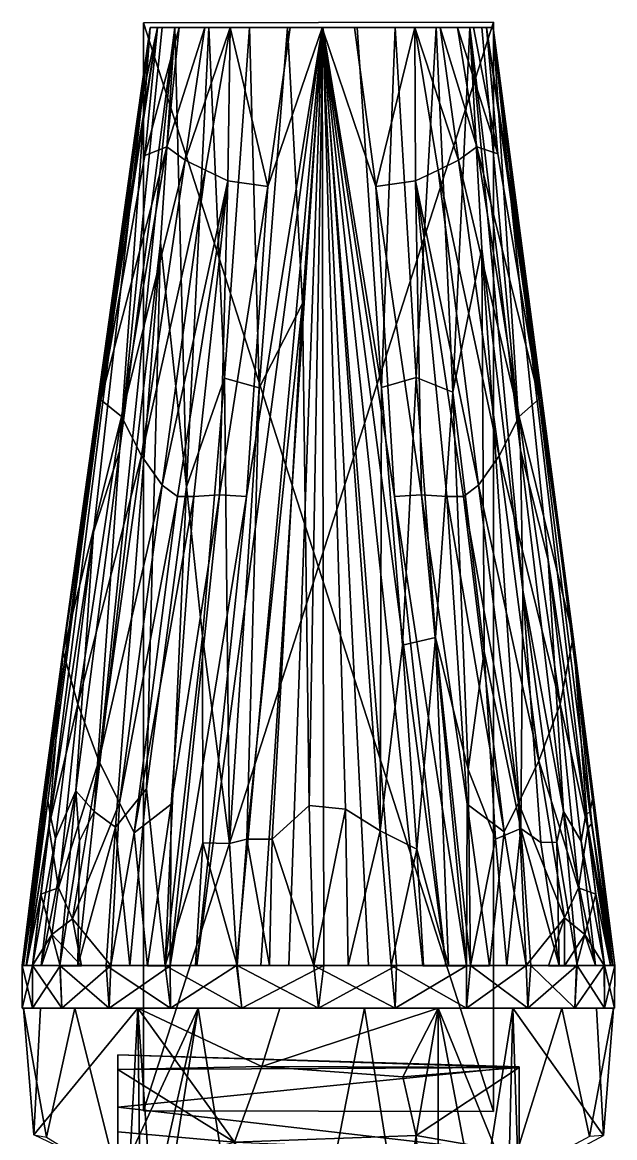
# Model space of a CAD drawing. Header units: metres. Extents: x -0.08 to 0.08, y -0.21 to 0.21.
# Drawn here: x -0.0139 to 0.014, y 0.1577 to 0.2102 of the extents above; entities that cross this region are included whole.
import ezdxf

# ---------------------------------------------------------------- set-up
doc = ezdxf.new("R2010")
doc.units = ezdxf.units.M
for name, color, linetype in [('SAX_BLACK', 2, 'CONTINUOUS'), ('SAX_SILVER', 5, 'CONTINUOUS'), ('SAX_WOOD', 6, 'CONTINUOUS')]:
    doc.layers.add(name, color=color, linetype=linetype)

msp = doc.modelspace()

# ---------------------------------------------------------------- linework, layer by layer
at = {"layer": 'SAX_BLACK', "color": 2}
for points in [[(-0.013894, 0.165821, 0.379211), (-0.007926, 0.20995, 0.375316), (-0.012749, 0.173581, 0.377973)], [(-0.013139, 0.172479, 0.380077), (-0.007926, 0.20995, 0.375316), (-0.013894, 0.165821, 0.379211)], [(-0.008561, 0.205423, 0.376006), (-0.007926, 0.20995, 0.375316), (-0.013139, 0.172479, 0.380077)], [(-0.012749, 0.173581, 0.377973), (-0.007926, 0.20995, 0.375316), (-0.012624, 0.172854, 0.377059)], [(-0.012624, 0.172854, 0.377059), (-0.007926, 0.20995, 0.375316), (-0.010591, 0.186217, 0.375533)], [(-0.010591, 0.186217, 0.375533), (-0.007926, 0.20995, 0.375316), (-0.009368, 0.190031, 0.374191)], [(-0.007437, 0.199827, 0.37324), (-0.010556, 0.173072, 0.372794), (-0.006756, 0.20995, 0.373968)], [(-0.010556, 0.173072, 0.372794), (-0.009368, 0.190031, 0.374191), (-0.006756, 0.20995, 0.373968)], [(-0.007586, 0.20995, 0.375565), (-0.00999, 0.194963, 0.377858), (-0.010239, 0.192433, 0.37861)], [(-0.010239, 0.192433, 0.37861), (-0.008173, 0.203939, 0.376791), (-0.007586, 0.20995, 0.375565)], [(-0.00999, 0.194963, 0.377858), (-0.007586, 0.20995, 0.375565), (-0.008561, 0.205423, 0.376006)], [(-0.007357, 0.20995, 0.374542), (-0.006756, 0.20995, 0.373968), (-0.009368, 0.190031, 0.374191)], [(-0.007926, 0.20995, 0.375316), (-0.007357, 0.20995, 0.374542), (-0.009368, 0.190031, 0.374191)], [(-0.007586, 0.20995, 0.375565), (-0.007926, 0.20995, 0.375316), (-0.008561, 0.205423, 0.376006)], [(-0.008173, 0.203939, 0.376791), (-0.007145, 0.204338, 0.377348), (-0.006563, 0.20995, 0.376143)], [(-0.008173, 0.203939, 0.376791), (-0.006563, 0.20995, 0.376143), (-0.007586, 0.20995, 0.375565)], [(-0.007357, 0.20995, 0.374542), (-0.007926, 0.20995, 0.375316), (-0.006563, 0.20995, 0.376143)], [(-0.007926, 0.20995, 0.375316), (-0.007586, 0.20995, 0.375565), (-0.006563, 0.20995, 0.376143)], [(-0.00622, 0.188341, 0.371065), (-0.007437, 0.199827, 0.37324), (-0.006756, 0.20995, 0.373968)], [(-0.006756, 0.20995, 0.373968), (-0.007357, 0.20995, 0.374542), (-0.006563, 0.20995, 0.376143)], [(-0.007145, 0.204338, 0.377348), (-0.006279, 0.203714, 0.378048), (-0.005343, 0.20995, 0.376486)], [(-0.005343, 0.20995, 0.376486), (-0.006563, 0.20995, 0.376143), (-0.007145, 0.204338, 0.377348)], [(-0.006563, 0.20995, 0.376143), (-0.005168, 0.20995, 0.373186), (-0.006756, 0.20995, 0.373968)], [(-0.005168, 0.20995, 0.373186), (-0.00622, 0.188341, 0.371065), (-0.006756, 0.20995, 0.373968)], [(-0.004161, 0.20995, 0.376758), (-0.006563, 0.20995, 0.376143), (-0.005343, 0.20995, 0.376486)], [(-0.005168, 0.20995, 0.373186), (-0.006563, 0.20995, 0.376143), (-0.004161, 0.20995, 0.376758)], [(-0.006279, 0.203714, 0.378048), (-0.005325, 0.203241, 0.378655), (-0.004161, 0.20995, 0.376758)], [(-0.004161, 0.20995, 0.376758), (-0.005343, 0.20995, 0.376486), (-0.006279, 0.203714, 0.378048)], [(-0.004425, 0.193453, 0.370916), (-0.00622, 0.188341, 0.371065), (-0.005168, 0.20995, 0.373186)], [(-0.005725, 0.16582, 0.393251), (0.000174, 0.209944, 0.377139), (-0.003394, 0.187885, 0.384871)], [(-0.005725, 0.16582, 0.393251), (-0.003859, 0.165823, 0.393935), (0.000174, 0.209944, 0.377139)], [(-0.004161, 0.20995, 0.376758), (-0.005325, 0.203241, 0.378655), (-0.004261, 0.202738, 0.379144)], [(-0.001328, 0.20995, 0.377097), (-0.005168, 0.20995, 0.373186), (-0.004161, 0.20995, 0.376758)], [(0.001698, 0.20995, 0.377097), (-0.005168, 0.20995, 0.373186), (-0.001328, 0.20995, 0.377097)], [(-0.005168, 0.20995, 0.373186), (-0.001454, 0.20995, 0.372233), (-0.003246, 0.20995, 0.372564)], [(-0.005168, 0.20995, 0.373186), (0.000201, 0.209949, 0.372134), (-0.001454, 0.20995, 0.372233)], [(-0.003246, 0.20995, 0.372564), (-0.004425, 0.193453, 0.370916), (-0.005168, 0.20995, 0.373186)], [(0.000201, 0.209949, 0.372134), (-0.005168, 0.20995, 0.373186), (0.001824, 0.20995, 0.372233)], [(0.001698, 0.20995, 0.377097), (0.001824, 0.20995, 0.372233), (-0.005168, 0.20995, 0.373186)], [(-0.002794, 0.192999, 0.370388), (-0.004425, 0.193453, 0.370916), (-0.003246, 0.20995, 0.372564)], [(-0.004161, 0.20995, 0.376758), (-0.004261, 0.202738, 0.379144), (-0.002387, 0.202481, 0.379601)], [(-0.002387, 0.202481, 0.379601), (-0.001328, 0.20995, 0.377097), (-0.004161, 0.20995, 0.376758)], [(0.000174, 0.209944, 0.377139), (-0.003859, 0.165823, 0.393935), (-0.00272, 0.16582, 0.394204)], [(-0.003394, 0.187885, 0.384871), (0.000174, 0.209944, 0.377139), (-0.002387, 0.202481, 0.379601)], [(-0.003246, 0.20995, 0.372564), (-0.001454, 0.20995, 0.372233), (-0.002794, 0.192999, 0.370388)], [(-0.00075, 0.196978, 0.370543), (-0.002794, 0.192999, 0.370388), (-0.001454, 0.20995, 0.372233)], [(-0.001391, 0.16582, 0.39441), (0.000174, 0.209944, 0.377139), (-0.00272, 0.16582, 0.394204)], [(-0.001328, 0.20995, 0.377097), (-0.002387, 0.202481, 0.379601), (0.000174, 0.209944, 0.377139)], [(-0.001454, 0.20995, 0.372233), (0.000201, 0.209949, 0.372134), (-0.00075, 0.196978, 0.370543)], [(0.00025, 0.165821, 0.394484), (0.000174, 0.209944, 0.377139), (-0.001391, 0.16582, 0.39441)], [(0.000174, 0.209944, 0.377139), (0.001698, 0.20995, 0.377097), (-0.001328, 0.20995, 0.377097)], [(-0.000441, 0.173362, 0.367456), (-0.00075, 0.196978, 0.370543), (0.000201, 0.209949, 0.372134)], [(0.001272, 0.173176, 0.36749), (-0.000441, 0.173362, 0.367456), (0.000201, 0.209949, 0.372134)], [(0.000174, 0.209944, 0.377139), (0.002695, 0.20248, 0.379601), (0.001698, 0.20995, 0.377097)], [(0.002351, 0.16582, 0.39428), (0.003669, 0.16582, 0.393985), (0.000174, 0.209944, 0.377139)], [(0.00025, 0.165821, 0.394484), (0.002351, 0.16582, 0.39428), (0.000174, 0.209944, 0.377139)], [(0.004914, 0.165818, 0.39358), (0.000174, 0.209944, 0.377139), (0.003669, 0.16582, 0.393985)], [(0.004914, 0.165818, 0.39358), (0.006006, 0.165819, 0.393111), (0.000174, 0.209944, 0.377139)], [(0.006006, 0.165819, 0.393111), (0.003579, 0.187885, 0.384871), (0.000174, 0.209944, 0.377139)], [(0.000174, 0.209944, 0.377139), (0.003579, 0.187885, 0.384871), (0.002695, 0.20248, 0.379601)], [(0.001824, 0.20995, 0.372233), (0.002972, 0.193015, 0.37039), (0.000201, 0.209949, 0.372134)], [(0.002911, 0.172157, 0.367633), (0.001272, 0.173176, 0.36749), (0.000201, 0.209949, 0.372134)], [(0.002911, 0.172157, 0.367633), (0.000201, 0.209949, 0.372134), (0.002972, 0.193015, 0.37039)], [(0.001824, 0.20995, 0.372233), (0.001698, 0.20995, 0.377097), (0.004538, 0.20995, 0.376757)], [(0.001698, 0.20995, 0.377097), (0.002695, 0.20248, 0.379601), (0.004538, 0.20995, 0.376757)], [(0.002972, 0.193015, 0.37039), (0.001824, 0.20995, 0.372233), (0.003613, 0.20995, 0.372564)], [(0.004538, 0.20995, 0.376757), (0.003613, 0.20995, 0.372564), (0.001824, 0.20995, 0.372233)], [(0.002695, 0.20248, 0.379601), (0.004571, 0.202747, 0.379141), (0.004538, 0.20995, 0.376757)], [(0.003613, 0.20995, 0.372564), (0.004606, 0.193486, 0.370919), (0.002972, 0.193015, 0.37039)], [(0.003613, 0.20995, 0.372564), (0.004538, 0.20995, 0.376757), (0.005724, 0.20995, 0.376486)], [(0.004606, 0.193486, 0.370919), (0.003613, 0.20995, 0.372564), (0.00555, 0.20995, 0.373188)], [(0.003613, 0.20995, 0.372564), (0.007122, 0.20995, 0.373962), (0.00555, 0.20995, 0.373188)], [(0.003613, 0.20995, 0.372564), (0.005724, 0.20995, 0.376486), (0.007122, 0.20995, 0.373962)], [(0.004571, 0.202747, 0.379141), (0.005641, 0.203241, 0.378655), (0.004538, 0.20995, 0.376757)], [(0.006599, 0.203714, 0.378048), (0.005724, 0.20995, 0.376486), (0.004538, 0.20995, 0.376757)], [(0.005641, 0.203241, 0.378655), (0.006599, 0.203714, 0.378048), (0.004538, 0.20995, 0.376757)], [(0.00555, 0.20995, 0.373188), (0.006334, 0.192793, 0.371584), (0.004606, 0.193486, 0.370919)], [(0.006334, 0.192793, 0.371584), (0.00555, 0.20995, 0.373188), (0.007122, 0.20995, 0.373962)], [(0.007465, 0.204338, 0.377348), (0.006547, 0.20995, 0.376262), (0.005724, 0.20995, 0.376486)], [(0.006599, 0.203714, 0.378048), (0.007465, 0.204338, 0.377348), (0.005724, 0.20995, 0.376486)], [(0.007122, 0.20995, 0.373962), (0.005724, 0.20995, 0.376486), (0.007912, 0.20995, 0.375565)], [(0.0073, 0.20995, 0.37598), (0.007912, 0.20995, 0.375565), (0.005724, 0.20995, 0.376486)], [(0.005724, 0.20995, 0.376486), (0.006547, 0.20995, 0.376262), (0.0073, 0.20995, 0.37598)], [(0.007122, 0.20995, 0.373962), (0.007698, 0.199562, 0.373213), (0.006334, 0.192793, 0.371584)], [(0.008453, 0.204008, 0.376782), (0.0073, 0.20995, 0.37598), (0.006547, 0.20995, 0.376262)], [(0.007465, 0.204338, 0.377348), (0.008453, 0.204008, 0.376782), (0.006547, 0.20995, 0.376262)], [(0.007699, 0.20995, 0.374538), (0.007122, 0.20995, 0.373962), (0.007912, 0.20995, 0.375565)], [(0.00952, 0.190075, 0.374208), (0.009616, 0.183487, 0.373221), (0.007122, 0.20995, 0.373962)], [(0.009616, 0.183487, 0.373221), (0.007698, 0.199562, 0.373213), (0.007122, 0.20995, 0.373962)], [(0.00952, 0.190075, 0.374208), (0.007122, 0.20995, 0.373962), (0.007699, 0.20995, 0.374538)], [(0.007912, 0.20995, 0.375565), (0.0073, 0.20995, 0.37598), (0.008453, 0.204008, 0.376782)], [(0.008225, 0.209949, 0.375295), (0.007699, 0.20995, 0.374538), (0.007912, 0.20995, 0.375565)], [(0.00952, 0.190075, 0.374208), (0.007699, 0.20995, 0.374538), (0.008225, 0.209949, 0.375295)], [(0.007912, 0.20995, 0.375565), (0.008453, 0.204008, 0.376782), (0.010393, 0.192491, 0.378603)], [(0.010124, 0.195228, 0.377815), (0.007912, 0.20995, 0.375565), (0.010393, 0.192491, 0.378603)], [(0.008225, 0.209949, 0.375295), (0.007912, 0.20995, 0.375565), (0.010124, 0.195228, 0.377815)], [(0.01395, 0.165821, 0.38063), (0.012909, 0.17366, 0.379259), (0.008225, 0.209949, 0.375295)], [(0.012909, 0.17366, 0.379259), (0.01278, 0.173046, 0.377943), (0.008225, 0.209949, 0.375295)], [(0.01278, 0.173046, 0.377943), (0.012585, 0.17295, 0.377066), (0.008225, 0.209949, 0.375295)], [(0.008225, 0.209949, 0.375295), (0.012585, 0.17295, 0.377066), (0.010816, 0.18492, 0.375542)], [(0.008225, 0.209949, 0.375295), (0.010816, 0.18492, 0.375542), (0.00952, 0.190075, 0.374208)], [(0.008225, 0.209949, 0.375295), (0.010124, 0.195228, 0.377815), (0.01199, 0.181291, 0.380818)], [(0.01395, 0.165821, 0.38063), (0.008225, 0.209949, 0.375295), (0.01199, 0.181291, 0.380818)], [(-0.013139, 0.172479, 0.380077), (-0.012012, 0.180804, 0.380416), (-0.008561, 0.205423, 0.376006)], [(-0.012012, 0.180804, 0.380416), (-0.00999, 0.194963, 0.377858), (-0.008561, 0.205423, 0.376006)], [(-0.010239, 0.192433, 0.37861), (-0.009272, 0.191654, 0.379917), (-0.007145, 0.204338, 0.377348)], [(-0.007145, 0.204338, 0.377348), (-0.008173, 0.203939, 0.376791), (-0.010239, 0.192433, 0.37861)], [(-0.006279, 0.203714, 0.378048), (-0.007145, 0.204338, 0.377348), (-0.009272, 0.191654, 0.379917)], [(0.009458, 0.191654, 0.379917), (0.007465, 0.204338, 0.377348), (0.006599, 0.203714, 0.378048)], [(0.010393, 0.192491, 0.378603), (0.008453, 0.204008, 0.376782), (0.007465, 0.204338, 0.377348)], [(0.009458, 0.191654, 0.379917), (0.010393, 0.192491, 0.378603), (0.007465, 0.204338, 0.377348)], [(-0.009272, 0.191654, 0.379917), (-0.008324, 0.189811, 0.381582), (-0.006279, 0.203714, 0.378048)], [(-0.005325, 0.203241, 0.378655), (-0.006279, 0.203714, 0.378048), (-0.008324, 0.189811, 0.381582)], [(0.00851, 0.189811, 0.381582), (0.006599, 0.203714, 0.378048), (0.005641, 0.203241, 0.378655)], [(0.00851, 0.189811, 0.381582), (0.009458, 0.191654, 0.379917), (0.006599, 0.203714, 0.378048)], [(-0.008324, 0.189811, 0.381582), (-0.007352, 0.188429, 0.382993), (-0.005325, 0.203241, 0.378655)], [(-0.004261, 0.202738, 0.379144), (-0.005325, 0.203241, 0.378655), (-0.007352, 0.188429, 0.382993)], [(0.007538, 0.188429, 0.382993), (0.005641, 0.203241, 0.378655), (0.004571, 0.202747, 0.379141)], [(0.007538, 0.188429, 0.382993), (0.00851, 0.189811, 0.381582), (0.005641, 0.203241, 0.378655)], [(-0.007352, 0.188429, 0.382993), (-0.006642, 0.187885, 0.38363), (-0.004261, 0.202738, 0.379144)], [(-0.004261, 0.202738, 0.379144), (-0.006642, 0.187885, 0.38363), (-0.005865, 0.187885, 0.384002)], [(-0.004261, 0.202738, 0.379144), (-0.005865, 0.187885, 0.384002), (-0.004661, 0.187977, 0.38445)], [(-0.004661, 0.187977, 0.38445), (-0.002387, 0.202481, 0.379601), (-0.004261, 0.202738, 0.379144)], [(0.002695, 0.20248, 0.379601), (0.004847, 0.187976, 0.38445), (0.004571, 0.202747, 0.379141)], [(0.00605, 0.187885, 0.384002), (0.006827, 0.187885, 0.38363), (0.004571, 0.202747, 0.379141)], [(0.004847, 0.187976, 0.38445), (0.00605, 0.187885, 0.384002), (0.004571, 0.202747, 0.379141)], [(0.006827, 0.187885, 0.38363), (0.007538, 0.188429, 0.382993), (0.004571, 0.202747, 0.379141)], [(-0.002387, 0.202481, 0.379601), (-0.004661, 0.187977, 0.38445), (-0.003394, 0.187885, 0.384871)], [(0.003579, 0.187885, 0.384871), (0.004847, 0.187976, 0.38445), (0.002695, 0.20248, 0.379601)], [(-0.009555, 0.172338, 0.371453), (-0.010556, 0.173072, 0.372794), (-0.007437, 0.199827, 0.37324)], [(-0.008095, 0.174139, 0.37038), (-0.009555, 0.172338, 0.371453), (-0.007437, 0.199827, 0.37324)], [(-0.00622, 0.188341, 0.371065), (-0.008095, 0.174139, 0.37038), (-0.007437, 0.199827, 0.37324)], [(0.007804, 0.180599, 0.370996), (0.006334, 0.192793, 0.371584), (0.007698, 0.199562, 0.373213)], [(0.009616, 0.183487, 0.373221), (0.009535, 0.172278, 0.371452), (0.007698, 0.199562, 0.373213)], [(0.007698, 0.199562, 0.373213), (0.009535, 0.172278, 0.371452), (0.007804, 0.180599, 0.370996)], [(-0.00075, 0.196978, 0.370543), (-0.002181, 0.171766, 0.367438), (-0.003366, 0.171776, 0.367698)], [(-0.002794, 0.192999, 0.370388), (-0.00075, 0.196978, 0.370543), (-0.003366, 0.171776, 0.367698)], [(-0.000441, 0.173362, 0.367456), (-0.002181, 0.171766, 0.367438), (-0.00075, 0.196978, 0.370543)], [(0.010124, 0.195228, 0.377815), (0.010393, 0.192491, 0.378603), (0.01199, 0.181291, 0.380818)], [(-0.00999, 0.194963, 0.377858), (-0.012012, 0.180804, 0.380416), (-0.012022, 0.18058, 0.381001)], [(-0.012022, 0.18058, 0.381001), (-0.010239, 0.192433, 0.37861), (-0.00999, 0.194963, 0.377858)], [(-0.004425, 0.193453, 0.370916), (-0.005459, 0.181328, 0.369747), (-0.00622, 0.188341, 0.371065)], [(-0.00419, 0.171572, 0.367921), (-0.005459, 0.181328, 0.369747), (-0.004425, 0.193453, 0.370916)], [(-0.004425, 0.193453, 0.370916), (-0.002794, 0.192999, 0.370388), (-0.00419, 0.171572, 0.367921)], [(0.003963, 0.180894, 0.369093), (0.002972, 0.193015, 0.37039), (0.004606, 0.193486, 0.370919)], [(0.004606, 0.193486, 0.370919), (0.005513, 0.181251, 0.369737), (0.003963, 0.180894, 0.369093)], [(0.005513, 0.181251, 0.369737), (0.004606, 0.193486, 0.370919), (0.006334, 0.192793, 0.371584)], [(-0.003366, 0.171776, 0.367698), (-0.00419, 0.171572, 0.367921), (-0.002794, 0.192999, 0.370388)], [(0.002972, 0.193015, 0.37039), (0.003963, 0.180894, 0.369093), (0.002911, 0.172157, 0.367633)], [(0.006334, 0.192793, 0.371584), (0.007044, 0.175044, 0.369774), (0.005513, 0.181251, 0.369737)], [(0.006334, 0.192793, 0.371584), (0.007804, 0.180599, 0.370996), (0.007044, 0.175044, 0.369774)], [(-0.009272, 0.191654, 0.379917), (-0.010239, 0.192433, 0.37861), (-0.012022, 0.18058, 0.381001)], [(0.01199, 0.181291, 0.380818), (0.010393, 0.192491, 0.378603), (0.009458, 0.191654, 0.379917)], [(-0.012022, 0.18058, 0.381001), (-0.011334, 0.178128, 0.382938), (-0.009272, 0.191654, 0.379917)], [(-0.008324, 0.189811, 0.381582), (-0.009272, 0.191654, 0.379917), (-0.011334, 0.178128, 0.382938)], [(0.01138, 0.178128, 0.382938), (0.009458, 0.191654, 0.379917), (0.00851, 0.189811, 0.381582)], [(0.01138, 0.178128, 0.382938), (0.01199, 0.181291, 0.380818), (0.009458, 0.191654, 0.379917)], [(-0.011422, 0.174037, 0.374378), (-0.009368, 0.190031, 0.374191), (-0.010556, 0.173072, 0.372794)], [(-0.010591, 0.186217, 0.375533), (-0.009368, 0.190031, 0.374191), (-0.011422, 0.174037, 0.374378)], [(0.009616, 0.183487, 0.373221), (0.00952, 0.190075, 0.374208), (0.011534, 0.173073, 0.374409)], [(0.011534, 0.173073, 0.374409), (0.00952, 0.190075, 0.374208), (0.010816, 0.18492, 0.375542)], [(-0.011334, 0.178128, 0.382938), (-0.010333, 0.175452, 0.385362), (-0.008324, 0.189811, 0.381582)], [(-0.007352, 0.188429, 0.382993), (-0.008324, 0.189811, 0.381582), (-0.010333, 0.175452, 0.385362)], [(0.010383, 0.175452, 0.385362), (0.00851, 0.189811, 0.381582), (0.007538, 0.188429, 0.382993)], [(0.010383, 0.175452, 0.385362), (0.01138, 0.178128, 0.382938), (0.00851, 0.189811, 0.381582)], [(-0.010333, 0.175452, 0.385362), (-0.009369, 0.173482, 0.387404), (-0.007352, 0.188429, 0.382993)], [(-0.006642, 0.187885, 0.38363), (-0.007352, 0.188429, 0.382993), (-0.009369, 0.173482, 0.387404)], [(0.009424, 0.173482, 0.387404), (0.007538, 0.188429, 0.382993), (0.006827, 0.187885, 0.38363)], [(0.009424, 0.173482, 0.387404), (0.010383, 0.175452, 0.385362), (0.007538, 0.188429, 0.382993)], [(-0.009369, 0.173482, 0.387404), (-0.008678, 0.172064, 0.388733), (-0.006642, 0.187885, 0.38363)], [(-0.005865, 0.187885, 0.384002), (-0.008678, 0.172064, 0.388733), (-0.00694, 0.17342, 0.389321)], [(-0.008678, 0.172064, 0.388733), (-0.005865, 0.187885, 0.384002), (-0.006642, 0.187885, 0.38363)], [(-0.00622, 0.188341, 0.371065), (-0.007222, 0.16582, 0.368585), (-0.008095, 0.174139, 0.37038)], [(-0.005459, 0.181328, 0.369747), (-0.007222, 0.16582, 0.368585), (-0.00622, 0.188341, 0.371065)], [(-0.006981, 0.165818, 0.392593), (-0.003394, 0.187885, 0.384871), (-0.004661, 0.187977, 0.38445)], [(-0.004661, 0.187977, 0.38445), (-0.00694, 0.17342, 0.389321), (-0.006981, 0.165818, 0.392593)], [(-0.006981, 0.165818, 0.392593), (-0.005725, 0.16582, 0.393251), (-0.003394, 0.187885, 0.384871)], [(-0.00694, 0.17342, 0.389321), (-0.004661, 0.187977, 0.38445), (-0.005865, 0.187885, 0.384002)], [(0.003579, 0.187885, 0.384871), (0.006967, 0.165818, 0.392602), (0.004847, 0.187976, 0.38445)], [(0.006967, 0.165818, 0.392602), (0.003579, 0.187885, 0.384871), (0.006006, 0.165819, 0.393111)], [(0.004847, 0.187976, 0.38445), (0.007004, 0.173419, 0.389321), (0.00605, 0.187885, 0.384002)], [(0.006967, 0.165818, 0.392602), (0.007004, 0.173419, 0.389321), (0.004847, 0.187976, 0.38445)], [(0.00605, 0.187885, 0.384002), (0.008738, 0.172111, 0.388709), (0.006827, 0.187885, 0.38363)], [(0.007004, 0.173419, 0.389321), (0.008738, 0.172111, 0.388709), (0.00605, 0.187885, 0.384002)], [(0.008738, 0.172111, 0.388709), (0.009424, 0.173482, 0.387404), (0.006827, 0.187885, 0.38363)], [(-0.012624, 0.172854, 0.377059), (-0.010591, 0.186217, 0.375533), (-0.012376, 0.171801, 0.375858)], [(-0.012376, 0.171801, 0.375858), (-0.010591, 0.186217, 0.375533), (-0.011422, 0.174037, 0.374378)], [(0.012363, 0.171676, 0.375852), (0.010816, 0.18492, 0.375542), (0.012585, 0.17295, 0.377066)], [(0.010816, 0.18492, 0.375542), (0.012363, 0.171676, 0.375852), (0.011534, 0.173073, 0.374409)], [(0.009535, 0.172278, 0.371452), (0.009616, 0.183487, 0.373221), (0.010469, 0.171608, 0.372438)], [(0.009616, 0.183487, 0.373221), (0.011534, 0.173073, 0.374409), (0.011223, 0.171635, 0.373519)], [(0.011223, 0.171635, 0.373519), (0.010469, 0.171608, 0.372438), (0.009616, 0.183487, 0.373221)], [(-0.005438, 0.171595, 0.368405), (-0.007222, 0.16582, 0.368585), (-0.005459, 0.181328, 0.369747)], [(-0.005459, 0.181328, 0.369747), (-0.00419, 0.171572, 0.367921), (-0.005438, 0.171595, 0.368405)], [(0.004629, 0.171303, 0.368042), (0.003963, 0.180894, 0.369093), (0.005513, 0.181251, 0.369737)], [(0.005513, 0.181251, 0.369737), (0.006121, 0.16582, 0.367995), (0.004629, 0.171303, 0.368042)], [(0.005513, 0.181251, 0.369737), (0.007152, 0.16582, 0.368553), (0.006121, 0.16582, 0.367995)], [(0.007152, 0.16582, 0.368553), (0.005513, 0.181251, 0.369737), (0.007044, 0.175044, 0.369774)], [(0.012688, 0.172269, 0.383512), (0.01199, 0.181291, 0.380818), (0.01138, 0.178128, 0.382938)], [(0.01199, 0.181291, 0.380818), (0.012688, 0.172269, 0.383512), (0.012873, 0.172531, 0.382463)], [(0.01199, 0.181291, 0.380818), (0.012873, 0.172531, 0.382463), (0.013867, 0.16582, 0.382064)], [(0.01199, 0.181291, 0.380818), (0.013867, 0.16582, 0.382064), (0.01395, 0.165821, 0.38063)], [(-0.013885, 0.165822, 0.381999), (-0.012012, 0.180804, 0.380416), (-0.013139, 0.172479, 0.380077)], [(-0.012022, 0.18058, 0.381001), (-0.012012, 0.180804, 0.380416), (-0.013885, 0.165822, 0.381999)], [(-0.013744, 0.16582, 0.382915), (-0.012022, 0.18058, 0.381001), (-0.013885, 0.165822, 0.381999)], [(-0.013744, 0.16582, 0.382915), (-0.0127, 0.172362, 0.383494), (-0.012022, 0.18058, 0.381001)], [(-0.011334, 0.178128, 0.382938), (-0.012022, 0.18058, 0.381001), (-0.0127, 0.172362, 0.383494)], [(0.003963, 0.180894, 0.369093), (0.004629, 0.171303, 0.368042), (0.002911, 0.172157, 0.367633)], [(0.007804, 0.180599, 0.370996), (0.008331, 0.171778, 0.370246), (0.007044, 0.175044, 0.369774)], [(0.008331, 0.171778, 0.370246), (0.007804, 0.180599, 0.370996), (0.009535, 0.172278, 0.371452)], [(-0.0127, 0.172362, 0.383494), (-0.012243, 0.169483, 0.385398), (-0.011334, 0.178128, 0.382938)], [(-0.010333, 0.175452, 0.385362), (-0.011334, 0.178128, 0.382938), (-0.012243, 0.169483, 0.385398)], [(0.012239, 0.169485, 0.385363), (0.01138, 0.178128, 0.382938), (0.010383, 0.175452, 0.385362)], [(0.012239, 0.169485, 0.385363), (0.012688, 0.172269, 0.383512), (0.01138, 0.178128, 0.382938)], [(-0.012243, 0.169483, 0.385398), (-0.011587, 0.168024, 0.387018), (-0.010333, 0.175452, 0.385362)], [(-0.009369, 0.173482, 0.387404), (-0.010333, 0.175452, 0.385362), (-0.011587, 0.168024, 0.387018)], [(0.011584, 0.168065, 0.386974), (0.010383, 0.175452, 0.385362), (0.009424, 0.173482, 0.387404)], [(0.011584, 0.168065, 0.386974), (0.012239, 0.169485, 0.385363), (0.010383, 0.175452, 0.385362)], [(0.007152, 0.16582, 0.368553), (0.007044, 0.175044, 0.369774), (0.008331, 0.171778, 0.370246)], [(-0.013051, 0.16582, 0.375597), (-0.012376, 0.171801, 0.375858), (-0.011422, 0.174037, 0.374378)], [(-0.012181, 0.16582, 0.373721), (-0.013051, 0.16582, 0.375597), (-0.011422, 0.174037, 0.374378)], [(-0.012181, 0.16582, 0.373721), (-0.011422, 0.174037, 0.374378), (-0.011244, 0.171695, 0.373523)], [(-0.011244, 0.171695, 0.373523), (-0.011422, 0.174037, 0.374378), (-0.010556, 0.173072, 0.372794)], [(-0.009555, 0.172338, 0.371453), (-0.008095, 0.174139, 0.37038), (-0.008875, 0.16582, 0.369763)], [(-0.007222, 0.16582, 0.368585), (-0.008875, 0.16582, 0.369763), (-0.008095, 0.174139, 0.37038)], [(-0.013762, 0.16582, 0.378232), (-0.013894, 0.165821, 0.379211), (-0.012749, 0.173581, 0.377973)], [(-0.013762, 0.16582, 0.378232), (-0.012749, 0.173581, 0.377973), (-0.012624, 0.172854, 0.377059)], [(-0.011587, 0.168024, 0.387018), (-0.009768, 0.165821, 0.390492), (-0.009369, 0.173482, 0.387404)], [(-0.008678, 0.172064, 0.388733), (-0.009369, 0.173482, 0.387404), (-0.009768, 0.165821, 0.390492)], [(-0.008047, 0.165819, 0.391923), (-0.00694, 0.17342, 0.389321), (-0.008678, 0.172064, 0.388733)], [(-0.00694, 0.17342, 0.389321), (-0.008047, 0.165819, 0.391923), (-0.006981, 0.165818, 0.392593)], [(-0.002181, 0.171766, 0.367438), (-0.000441, 0.173362, 0.367456), (-0.000218, 0.16582, 0.366574)], [(-0.000441, 0.173362, 0.367456), (0.001272, 0.173176, 0.36749), (-0.000218, 0.16582, 0.366574)], [(0.001272, 0.173176, 0.36749), (0.001394, 0.16582, 0.366646), (-0.000218, 0.16582, 0.366574)], [(0.001272, 0.173176, 0.36749), (0.002911, 0.172157, 0.367633), (0.001394, 0.16582, 0.366646)], [(0.006967, 0.165818, 0.392602), (0.008047, 0.165819, 0.391923), (0.007004, 0.173419, 0.389321)], [(0.007004, 0.173419, 0.389321), (0.008047, 0.165819, 0.391923), (0.008738, 0.172111, 0.388709)], [(0.009778, 0.165822, 0.390478), (0.009424, 0.173482, 0.387404), (0.008738, 0.172111, 0.388709)], [(0.009778, 0.165822, 0.390478), (0.011584, 0.168065, 0.386974), (0.009424, 0.173482, 0.387404)], [(0.01278, 0.173046, 0.377943), (0.012909, 0.17366, 0.379259), (0.01384, 0.16582, 0.378673)], [(0.01395, 0.165821, 0.38063), (0.01384, 0.16582, 0.378673), (0.012909, 0.17366, 0.379259)], [(-0.013469, 0.16582, 0.376919), (-0.013762, 0.16582, 0.378232), (-0.012624, 0.172854, 0.377059)], [(-0.013469, 0.16582, 0.376919), (-0.012624, 0.172854, 0.377059), (-0.012376, 0.171801, 0.375858)], [(-0.011327, 0.16582, 0.372382), (-0.010556, 0.173072, 0.372794), (-0.009555, 0.172338, 0.371453)], [(-0.011327, 0.16582, 0.372382), (-0.011244, 0.171695, 0.373523), (-0.010556, 0.173072, 0.372794)], [(0.011223, 0.171635, 0.373519), (0.011534, 0.173073, 0.374409), (0.012177, 0.165821, 0.373719)], [(0.011534, 0.173073, 0.374409), (0.012363, 0.171676, 0.375852), (0.013051, 0.16582, 0.375597)], [(0.013051, 0.16582, 0.375597), (0.012177, 0.165821, 0.373719), (0.011534, 0.173073, 0.374409)], [(0.012363, 0.171676, 0.375852), (0.012585, 0.17295, 0.377066), (0.01347, 0.16582, 0.37692)], [(0.012585, 0.17295, 0.377066), (0.01278, 0.173046, 0.377943), (0.01384, 0.16582, 0.378673)], [(0.01384, 0.16582, 0.378673), (0.01347, 0.16582, 0.37692), (0.012585, 0.17295, 0.377066)], [(-0.013894, 0.165821, 0.379211), (-0.013945, 0.16582, 0.380534), (-0.013139, 0.172479, 0.380077)], [(-0.013945, 0.16582, 0.380534), (-0.013885, 0.165822, 0.381999), (-0.013139, 0.172479, 0.380077)], [(-0.013744, 0.16582, 0.382915), (-0.013071, 0.169182, 0.383816), (-0.0127, 0.172362, 0.383494)], [(-0.012243, 0.169483, 0.385398), (-0.0127, 0.172362, 0.383494), (-0.013071, 0.169182, 0.383816)], [(-0.010002, 0.16582, 0.370799), (-0.011327, 0.16582, 0.372382), (-0.009555, 0.172338, 0.371453)], [(-0.008875, 0.16582, 0.369763), (-0.010002, 0.16582, 0.370799), (-0.009555, 0.172338, 0.371453)], [(0.002911, 0.172157, 0.367633), (0.003425, 0.16582, 0.367001), (0.001394, 0.16582, 0.366646)], [(0.002911, 0.172157, 0.367633), (0.004629, 0.171303, 0.368042), (0.003425, 0.16582, 0.367001)], [(0.008874, 0.16582, 0.369763), (0.008331, 0.171778, 0.370246), (0.009535, 0.172278, 0.371452)], [(0.009998, 0.16582, 0.370798), (0.008874, 0.16582, 0.369763), (0.009535, 0.172278, 0.371452)], [(0.009535, 0.172278, 0.371452), (0.010469, 0.171608, 0.372438), (0.011327, 0.16582, 0.372383)], [(0.011327, 0.16582, 0.372383), (0.009998, 0.16582, 0.370798), (0.009535, 0.172278, 0.371452)], [(0.01306, 0.169182, 0.383816), (0.012688, 0.172269, 0.383512), (0.012239, 0.169485, 0.385363)], [(0.012873, 0.172531, 0.382463), (0.012688, 0.172269, 0.383512), (0.013746, 0.16582, 0.382907)], [(0.01306, 0.169182, 0.383816), (0.013746, 0.16582, 0.382907), (0.012688, 0.172269, 0.383512)], [(0.013867, 0.16582, 0.382064), (0.012873, 0.172531, 0.382463), (0.013746, 0.16582, 0.382907)], [(-0.013051, 0.16582, 0.375597), (-0.013469, 0.16582, 0.376919), (-0.012376, 0.171801, 0.375858)], [(-0.011327, 0.16582, 0.372382), (-0.012181, 0.16582, 0.373721), (-0.011244, 0.171695, 0.373523)], [(-0.008678, 0.172064, 0.388733), (-0.009768, 0.165821, 0.390492), (-0.008047, 0.165819, 0.391923)], [(-0.005438, 0.171595, 0.368405), (-0.005788, 0.16582, 0.367833), (-0.007222, 0.16582, 0.368585)], [(-0.00383, 0.16582, 0.367108), (-0.005788, 0.16582, 0.367833), (-0.005438, 0.171595, 0.368405)], [(-0.00419, 0.171572, 0.367921), (-0.00383, 0.16582, 0.367108), (-0.005438, 0.171595, 0.368405)], [(-0.003366, 0.171776, 0.367698), (-0.00383, 0.16582, 0.367108), (-0.00419, 0.171572, 0.367921)], [(-0.0023, 0.16582, 0.366767), (-0.00383, 0.16582, 0.367108), (-0.003366, 0.171776, 0.367698)], [(-0.003366, 0.171776, 0.367698), (-0.002181, 0.171766, 0.367438), (-0.0023, 0.16582, 0.366767)], [(-0.000218, 0.16582, 0.366574), (-0.0023, 0.16582, 0.366767), (-0.002181, 0.171766, 0.367438)], [(0.008874, 0.16582, 0.369763), (0.007152, 0.16582, 0.368553), (0.008331, 0.171778, 0.370246)], [(0.008047, 0.165819, 0.391923), (0.009778, 0.165822, 0.390478), (0.008738, 0.172111, 0.388709)], [(0.010469, 0.171608, 0.372438), (0.011223, 0.171635, 0.373519), (0.011327, 0.16582, 0.372383)], [(0.012177, 0.165821, 0.373719), (0.011327, 0.16582, 0.372383), (0.011223, 0.171635, 0.373519)], [(0.01347, 0.16582, 0.37692), (0.013051, 0.16582, 0.375597), (0.012363, 0.171676, 0.375852)], [(0.004629, 0.171303, 0.368042), (0.004947, 0.16582, 0.367482), (0.003425, 0.16582, 0.367001)], [(0.004629, 0.171303, 0.368042), (0.006121, 0.16582, 0.367995), (0.004947, 0.16582, 0.367482)], [(-0.013461, 0.165821, 0.384183), (-0.013071, 0.169182, 0.383816), (-0.013744, 0.16582, 0.382915)], [(-0.01255, 0.167286, 0.385771), (-0.013071, 0.169182, 0.383816), (-0.013461, 0.165821, 0.384183)], [(-0.013071, 0.169182, 0.383816), (-0.01255, 0.167286, 0.385771), (-0.012243, 0.169483, 0.385398)], [(-0.011587, 0.168024, 0.387018), (-0.012243, 0.169483, 0.385398), (-0.01255, 0.167286, 0.385771)], [(0.012536, 0.167279, 0.385782), (0.012239, 0.169485, 0.385363), (0.011584, 0.168065, 0.386974)], [(0.012239, 0.169485, 0.385363), (0.012536, 0.167279, 0.385782), (0.01306, 0.169182, 0.383816)], [(0.013461, 0.165821, 0.384179), (0.01306, 0.169182, 0.383816), (0.012536, 0.167279, 0.385782)], [(0.013746, 0.16582, 0.382907), (0.01306, 0.169182, 0.383816), (0.013461, 0.165821, 0.384179)], [(-0.01255, 0.167286, 0.385771), (-0.01115, 0.165818, 0.388913), (-0.011587, 0.168024, 0.387018)], [(-0.01115, 0.165818, 0.388913), (-0.009768, 0.165821, 0.390492), (-0.011587, 0.168024, 0.387018)], [(0.009778, 0.165822, 0.390478), (0.010833, 0.165818, 0.389306), (0.011584, 0.168065, 0.386974)], [(0.010833, 0.165818, 0.389306), (0.011581, 0.165819, 0.388264), (0.011584, 0.168065, 0.386974)], [(0.011581, 0.165819, 0.388264), (0.012536, 0.167279, 0.385782), (0.011584, 0.168065, 0.386974)], [(-0.013461, 0.165821, 0.384183), (-0.013039, 0.165822, 0.385479), (-0.01255, 0.167286, 0.385771)], [(-0.013039, 0.165822, 0.385479), (-0.012157, 0.165817, 0.387349), (-0.01255, 0.167286, 0.385771)], [(-0.012157, 0.165817, 0.387349), (-0.01115, 0.165818, 0.388913), (-0.01255, 0.167286, 0.385771)], [(0.011581, 0.165819, 0.388264), (0.012147, 0.165816, 0.387374), (0.012536, 0.167279, 0.385782)], [(0.012536, 0.167279, 0.385782), (0.012147, 0.165816, 0.387374), (0.013038, 0.165822, 0.38548)], [(0.012536, 0.167279, 0.385782), (0.013038, 0.165822, 0.38548), (0.013461, 0.165821, 0.384179)], [(-0.013461, 0.165821, 0.384183), (-0.013945, 0.16582, 0.380534), (-0.013945, 0.163812, 0.380528)], [(-0.013945, 0.163812, 0.380528), (-0.013469, 0.163812, 0.384137), (-0.013461, 0.165821, 0.384183)], [(0.003669, 0.16582, 0.393985), (-0.013945, 0.16582, 0.380534), (-0.013461, 0.165821, 0.384183)], [(-0.012157, 0.165817, 0.387349), (-0.013461, 0.165821, 0.384183), (-0.013469, 0.163812, 0.384137)], [(0.003669, 0.16582, 0.393985), (-0.013461, 0.165821, 0.384183), (-0.012157, 0.165817, 0.387349)], [(-0.009768, 0.165821, 0.390492), (-0.012157, 0.165817, 0.387349), (-0.012076, 0.163812, 0.3875)], [(0.003669, 0.16582, 0.393985), (-0.012157, 0.165817, 0.387349), (-0.009768, 0.165821, 0.390492)], [(-0.012076, 0.163812, 0.3875), (-0.00986, 0.163812, 0.390388), (-0.009768, 0.165821, 0.390492)], [(0.009778, 0.165822, 0.390478), (0.012147, 0.165816, 0.387374), (-0.010002, 0.16582, 0.370799)], [(0.006967, 0.165818, 0.392602), (0.009778, 0.165822, 0.390478), (-0.010002, 0.16582, 0.370799)], [(0.012177, 0.165821, 0.373719), (0.009998, 0.16582, 0.370798), (-0.010002, 0.16582, 0.370799)], [(0.01347, 0.16582, 0.37692), (0.012177, 0.165821, 0.373719), (-0.010002, 0.16582, 0.370799)], [(0.01395, 0.165821, 0.38063), (0.01347, 0.16582, 0.37692), (-0.010002, 0.16582, 0.370799)], [(0.013461, 0.165821, 0.384179), (0.01395, 0.165821, 0.38063), (-0.010002, 0.16582, 0.370799)], [(0.012147, 0.165816, 0.387374), (0.013461, 0.165821, 0.384179), (-0.010002, 0.16582, 0.370799)], [(-0.006981, 0.165818, 0.392593), (-0.009768, 0.165821, 0.390492), (-0.00986, 0.163812, 0.390388)], [(0.00025, 0.165821, 0.394484), (0.003669, 0.16582, 0.393985), (-0.009768, 0.165821, 0.390492)], [(-0.009768, 0.165821, 0.390492), (-0.006981, 0.165818, 0.392593), (0.00025, 0.165821, 0.394484)], [(-0.003859, 0.165823, 0.393935), (-0.006981, 0.165818, 0.392593), (-0.006972, 0.163812, 0.392604)], [(-0.006981, 0.165818, 0.392593), (-0.003859, 0.165823, 0.393935), (0.00025, 0.165821, 0.394484)], [(-0.006972, 0.163812, 0.392604), (-0.003609, 0.163812, 0.393997), (-0.003859, 0.165823, 0.393935)], [(0.00025, 0.165821, 0.394484), (-0.003859, 0.165823, 0.393935), (-0.003609, 0.163812, 0.393997)], [(-0.003609, 0.163812, 0.393997), (0, 0.163812, 0.394472), (0.00025, 0.165821, 0.394484)], [(0.003669, 0.16582, 0.393985), (0.00025, 0.165821, 0.394484), (0, 0.163812, 0.394472)], [(0.009778, 0.165822, 0.390478), (0.006967, 0.165818, 0.392602), (0.006972, 0.163812, 0.392604)], [(0.006972, 0.163812, 0.392604), (0.00986, 0.163812, 0.390388), (0.009778, 0.165822, 0.390478)], [(0.012147, 0.165816, 0.387374), (0.009778, 0.165822, 0.390478), (0.00986, 0.163812, 0.390388)], [(0.009998, 0.16582, 0.370798), (0.012177, 0.165821, 0.373719), (0.012076, 0.163812, 0.373556)], [(0.013461, 0.165821, 0.384179), (0.012147, 0.165816, 0.387374), (0.012076, 0.163812, 0.3875)], [(0.012076, 0.163812, 0.3875), (0.013469, 0.163812, 0.384137), (0.013461, 0.165821, 0.384179)], [(0.013469, 0.163812, 0.376919), (0.012076, 0.163812, 0.373556), (0.012177, 0.165821, 0.373719)], [(0.012177, 0.165821, 0.373719), (0.01347, 0.16582, 0.37692), (0.013469, 0.163812, 0.376919)], [(0.01395, 0.165821, 0.38063), (0.013461, 0.165821, 0.384179), (0.013469, 0.163812, 0.384137)], [(0.013469, 0.163812, 0.384137), (0.013945, 0.163812, 0.380528), (0.01395, 0.165821, 0.38063)], [(0.01347, 0.16582, 0.37692), (0.01395, 0.165821, 0.38063), (0.013945, 0.163812, 0.380528)], [(-0.013945, 0.16582, 0.380534), (-0.013469, 0.16582, 0.376919), (-0.013469, 0.163812, 0.376919)], [(-0.013469, 0.163812, 0.376919), (-0.013945, 0.163812, 0.380528), (-0.013945, 0.16582, 0.380534)], [(0.003669, 0.16582, 0.393985), (-0.013469, 0.16582, 0.376919), (-0.013945, 0.16582, 0.380534)], [(-0.013469, 0.16582, 0.376919), (-0.012181, 0.16582, 0.373721), (-0.012076, 0.163812, 0.373556)], [(-0.012076, 0.163812, 0.373556), (-0.013469, 0.163812, 0.376919), (-0.013469, 0.16582, 0.376919)], [(0.003669, 0.16582, 0.393985), (-0.012181, 0.16582, 0.373721), (-0.013469, 0.16582, 0.376919)], [(-0.013469, 0.163812, 0.384137), (-0.012076, 0.163812, 0.3875), (-0.012157, 0.165817, 0.387349)], [(-0.012181, 0.16582, 0.373721), (-0.010002, 0.16582, 0.370799), (-0.00986, 0.163812, 0.370668)], [(-0.00986, 0.163812, 0.370668), (-0.012076, 0.163812, 0.373556), (-0.012181, 0.16582, 0.373721)], [(0.003669, 0.16582, 0.393985), (-0.010002, 0.16582, 0.370799), (-0.012181, 0.16582, 0.373721)], [(-0.010002, 0.16582, 0.370799), (-0.007222, 0.16582, 0.368585), (-0.006972, 0.163812, 0.368451)], [(-0.006972, 0.163812, 0.368451), (-0.00986, 0.163812, 0.370668), (-0.010002, 0.16582, 0.370799)], [(0.007152, 0.16582, 0.368553), (-0.007222, 0.16582, 0.368585), (-0.010002, 0.16582, 0.370799)], [(0.009998, 0.16582, 0.370798), (0.007152, 0.16582, 0.368553), (-0.010002, 0.16582, 0.370799)], [(0.003669, 0.16582, 0.393985), (0.006967, 0.165818, 0.392602), (-0.010002, 0.16582, 0.370799)], [(-0.00986, 0.163812, 0.390388), (-0.006972, 0.163812, 0.392604), (-0.006981, 0.165818, 0.392593)], [(-0.007222, 0.16582, 0.368585), (-0.00383, 0.16582, 0.367108), (-0.003609, 0.163812, 0.367058)], [(-0.003609, 0.163812, 0.367058), (-0.006972, 0.163812, 0.368451), (-0.007222, 0.16582, 0.368585)], [(0.007152, 0.16582, 0.368553), (-0.00383, 0.16582, 0.367108), (-0.007222, 0.16582, 0.368585)], [(-0.00383, 0.16582, 0.367108), (-0.000218, 0.16582, 0.366574), (0, 0.163812, 0.366583)], [(0, 0.163812, 0.366583), (-0.003609, 0.163812, 0.367058), (-0.00383, 0.16582, 0.367108)], [(0.003425, 0.16582, 0.367001), (-0.000218, 0.16582, 0.366574), (-0.00383, 0.16582, 0.367108)], [(0.007152, 0.16582, 0.368553), (0.003425, 0.16582, 0.367001), (-0.00383, 0.16582, 0.367108)], [(-0.000218, 0.16582, 0.366574), (0.003425, 0.16582, 0.367001), (0.003609, 0.163812, 0.367058)], [(0.003609, 0.163812, 0.367058), (0, 0.163812, 0.366583), (-0.000218, 0.16582, 0.366574)], [(0, 0.163812, 0.394472), (0.003609, 0.163812, 0.393997), (0.003669, 0.16582, 0.393985)], [(0.003425, 0.16582, 0.367001), (0.007152, 0.16582, 0.368553), (0.006972, 0.163812, 0.368451)], [(0.006972, 0.163812, 0.368451), (0.003609, 0.163812, 0.367058), (0.003425, 0.16582, 0.367001)], [(0.006967, 0.165818, 0.392602), (0.003669, 0.16582, 0.393985), (0.003609, 0.163812, 0.393997)], [(0.003609, 0.163812, 0.393997), (0.006972, 0.163812, 0.392604), (0.006967, 0.165818, 0.392602)], [(0.00986, 0.163812, 0.370668), (0.006972, 0.163812, 0.368451), (0.007152, 0.16582, 0.368553)], [(0.007152, 0.16582, 0.368553), (0.009998, 0.16582, 0.370798), (0.00986, 0.163812, 0.370668)], [(0.012076, 0.163812, 0.373556), (0.00986, 0.163812, 0.370668), (0.009998, 0.16582, 0.370798)], [(0.00986, 0.163812, 0.390388), (0.012076, 0.163812, 0.3875), (0.012147, 0.165816, 0.387374)], [(0.013945, 0.163812, 0.380528), (0.013469, 0.163812, 0.376919), (0.01347, 0.16582, 0.37692)]]:
    msp.add_3dface(points, dxfattribs=at)
at = {"layer": 'SAX_SILVER', "color": 4}
for points in [[(-0.011469, 0.163812, 0.388546), (-0.013892, 0.163812, 0.382357), (-0.012799, 0.15775, 0.386364)], [(-0.013892, 0.163812, 0.382357), (-0.013398, 0.157859, 0.375766), (-0.012799, 0.15775, 0.386364)], [(-0.013398, 0.157859, 0.375766), (-0.013892, 0.163812, 0.382357), (-0.013089, 0.163812, 0.375511)], [(-0.013398, 0.157859, 0.375766), (-0.013089, 0.163812, 0.375511), (-0.008504, 0.163812, 0.369293)], [(-0.008936, 0.155729, 0.369849), (-0.013398, 0.157859, 0.375766), (-0.008504, 0.163812, 0.369293)], [(-0.012799, 0.15775, 0.386364), (-0.009427, 0.155677, 0.390804), (-0.011469, 0.163812, 0.388546)], [(-0.00567, 0.163812, 0.393482), (-0.011469, 0.163812, 0.388546), (-0.009427, 0.155677, 0.390804)], [(-0.00567, 0.163812, 0.393482), (-0.009427, 0.155677, 0.390804), (-0.008414, 0.151724, 0.391498)], [(-0.009152, 0.141777, 0.391142), (-0.00567, 0.163812, 0.393482), (-0.008414, 0.151724, 0.391498)], [(-0.00567, 0.163812, 0.393482), (-0.009152, 0.141777, 0.391142), (-0.002162, 0.141777, 0.394411)], [(-0.008341, 0.150586, 0.369359), (-0.008936, 0.155729, 0.369849), (-0.008504, 0.163812, 0.369293)], [(-0.008341, 0.150586, 0.369359), (-0.008504, 0.163812, 0.369293), (-0.006972, 0.141777, 0.368451)], [(-0.008504, 0.163812, 0.369293), (-0.001825, 0.163812, 0.366667), (-0.002666, 0.161075, 0.366781)], [(-0.008504, 0.163812, 0.369293), (-0.002666, 0.161075, 0.366781), (-0.003952, 0.157511, 0.367215)], [(-0.006972, 0.141777, 0.368451), (-0.008504, 0.163812, 0.369293), (-0.003952, 0.157511, 0.367215)], [(-0.002162, 0.141777, 0.394411), (0.002162, 0.163812, 0.394411), (-0.00567, 0.163812, 0.393482)], [(-0.002666, 0.161075, 0.366781), (-0.001825, 0.163812, 0.366667), (0.005644, 0.163812, 0.367609)], [(0.003976, 0.160591, 0.367194), (-0.002666, 0.161075, 0.366781), (0.005644, 0.163812, 0.367609)], [(0.002162, 0.163812, 0.394411), (-0.002162, 0.141777, 0.394411), (0.00567, 0.141777, 0.393482)], [(0.00567, 0.141777, 0.393482), (0.009152, 0.163812, 0.391142), (0.002162, 0.163812, 0.394411)], [(0.004595, 0.157822, 0.36743), (0.003976, 0.160591, 0.367194), (0.005644, 0.163812, 0.367609)], [(0.004595, 0.157822, 0.36743), (0.005644, 0.163812, 0.367609), (0.005658, 0.141777, 0.367635)], [(0.005644, 0.163812, 0.367609), (0.011462, 0.163812, 0.372468), (0.008936, 0.155729, 0.369849)], [(0.005644, 0.163812, 0.367609), (0.008936, 0.155729, 0.369849), (0.007932, 0.151724, 0.369188)], [(0.005658, 0.141777, 0.367635), (0.005644, 0.163812, 0.367609), (0.007932, 0.151724, 0.369188)], [(0.008837, 0.150752, 0.391334), (0.009152, 0.163812, 0.391142), (0.00567, 0.141777, 0.393482)], [(0.008837, 0.150752, 0.391334), (0.009427, 0.155677, 0.390804), (0.009152, 0.163812, 0.391142)], [(0.012768, 0.157783, 0.374628), (0.008936, 0.155729, 0.369849), (0.011462, 0.163812, 0.372468)], [(0.013415, 0.15783, 0.385247), (0.013089, 0.163812, 0.385545), (0.009152, 0.163812, 0.391142)], [(0.009427, 0.155677, 0.390804), (0.013415, 0.15783, 0.385247), (0.009152, 0.163812, 0.391142)], [(0.011462, 0.163812, 0.372468), (0.013892, 0.163812, 0.378699), (0.012768, 0.157783, 0.374628)], [(0.013892, 0.163812, 0.378699), (0.013415, 0.15783, 0.385247), (0.012768, 0.157783, 0.374628)], [(0.013415, 0.15783, 0.385247), (0.013892, 0.163812, 0.378699), (0.013089, 0.163812, 0.385545)], [(-0.009444, 0.159157, 0.362212), (-0.009444, 0.160931, 0.367071), (-0.009444, 0.161619, 0.364066)], [(-0.009444, 0.159157, 0.362212), (-0.009444, 0.161619, 0.364066), (0.009444, 0.161055, 0.362831)], [(0.009444, 0.161031, 0.367006), (0.009444, 0.161055, 0.362831), (-0.009444, 0.161619, 0.364066)], [(-0.009444, 0.161619, 0.364066), (-0.009444, 0.160931, 0.367071), (0.009444, 0.161031, 0.367006)], [(0.009444, 0.161031, 0.367006), (-0.009444, 0.160931, 0.367071), (-0.002666, 0.161075, 0.366781)], [(-0.003952, 0.157511, 0.367215), (-0.002666, 0.161075, 0.366781), (-0.009444, 0.160931, 0.367071)], [(0.009444, 0.161055, 0.362831), (0.009444, 0.156979, 0.363115), (-0.009444, 0.159157, 0.362212)], [(-0.009444, 0.158005, 0.36754), (-0.003952, 0.157511, 0.367215), (-0.009444, 0.160931, 0.367071)], [(-0.009444, 0.159157, 0.362212), (-0.009444, 0.158005, 0.36754), (-0.009444, 0.160931, 0.367071)], [(-0.002666, 0.161075, 0.366781), (0.003976, 0.160591, 0.367194), (0.009444, 0.161031, 0.367006)], [(0.009444, 0.161031, 0.367006), (0.003976, 0.160591, 0.367194), (0.004595, 0.157822, 0.36743)], [(0.004595, 0.157822, 0.36743), (0.009444, 0.156988, 0.367076), (0.009444, 0.161031, 0.367006)], [(0.009444, 0.156979, 0.363115), (0.009444, 0.161055, 0.362831), (0.009444, 0.161031, 0.367006)], [(0.009444, 0.156988, 0.367076), (0.009444, 0.156979, 0.363115), (0.009444, 0.161031, 0.367006)], [(-0.009444, 0.159157, 0.362212), (-0.009444, 0.156121, 0.364722), (-0.009444, 0.158005, 0.36754)], [(-0.009444, 0.156121, 0.364722), (-0.009444, 0.159157, 0.362212), (0.009444, 0.156979, 0.363115)], [(-0.003952, 0.157511, 0.367215), (-0.009444, 0.158005, 0.36754), (-0.009444, 0.156121, 0.364722)], [(0.009444, 0.156988, 0.367076), (0.004595, 0.157822, 0.36743), (-0.003952, 0.157511, 0.367215)], [(0.003114, 0.148612, 0.366916), (-0.003952, 0.157511, 0.367215), (0.004595, 0.157822, 0.36743)], [(0.004689, 0.145566, 0.367476), (0.003114, 0.148612, 0.366916), (0.004595, 0.157822, 0.36743)], [(0.004595, 0.157822, 0.36743), (0.005658, 0.141777, 0.367635), (0.004689, 0.145566, 0.367476)]]:
    msp.add_3dface(points, dxfattribs=at)
at = {"layer": 'SAX_WOOD', "color": 5}
for points in [[(0.00824, 0.158963, 0.365901), (0.00824, 0.210201, 0.369775), (-0.00824, 0.21018, 0.370021)], [(0.00824, 0.210201, 0.369775), (0.00824, 0.158963, 0.365901), (-0.00824, 0.158984, 0.365655)], [(-0.00824, 0.158984, 0.365655), (-0.00824, 0.21018, 0.370021), (0.00824, 0.210201, 0.369775)], [(-0.00824, 0.21018, 0.370021), (-0.00824, 0.158984, 0.365655), (0.00824, 0.158963, 0.365901)]]:
    msp.add_3dface(points, dxfattribs=at)

doc.saveas('drawing.dxf')
